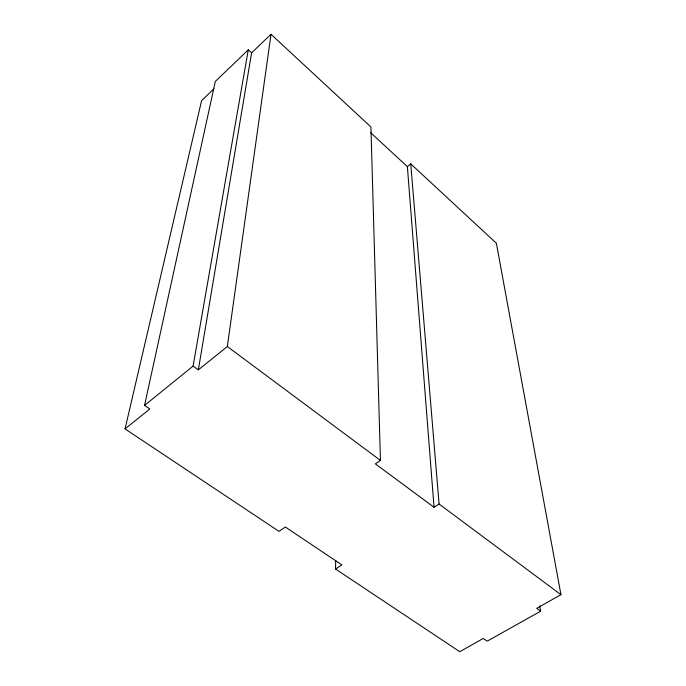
<?xml version="1.0" encoding="UTF-8"?>
<svg xmlns="http://www.w3.org/2000/svg" width="686" height="686" viewBox="0 0 686 686"><rect width="100%" height="100%" fill="white"/><g stroke="black" fill="none" stroke-linecap="round" stroke-linejoin="round"><path stroke-width="1.03" d="M539.796 605.892L540.662 611.175L487.214 641.153L483.261 638.452L459.74 651.7L335.54 569.02L335.668 560.462M198.34 369.874L251.608 52.831L248.281 49.812L193.092 366.101L198.34 369.874L227.332 346.524L271.004 34.3L370.929 126.953L380.447 460.417L375.379 463.882L434.032 507.271L439.083 504.03L410.734 163.851L407.373 166.621L434.032 507.271M335.54 569.02L341.911 564.921L285.342 527.011L278.97 531.358L125.049 428.904L149.788 408.976L144.557 405.409L215.327 81.42L248.281 49.812M125.049 428.904L201.607 100.61L213.998 88.768M251.608 52.831L271.004 34.3M144.557 405.409L193.092 366.101M410.734 163.851L496.364 243.247L560.951 594.685L536.726 608.328L540.662 611.175M227.332 346.524L380.447 460.417M439.083 504.03L560.951 594.685M370.689 132.732L407.373 166.621"/></g></svg>
